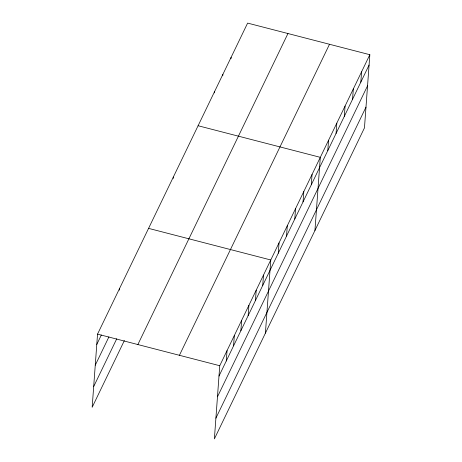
<?xml version="1.0" encoding="UTF-8"?>
<svg xmlns="http://www.w3.org/2000/svg" width="462" height="462" viewBox="0 0 462 462"><rect width="100%" height="100%" fill="white"/><g stroke="black" fill="none" stroke-linecap="round" stroke-linejoin="round"><path stroke-width="0.69" d="M369.837 54.707L219.75 365.725L214.38 438.9L364.46 127.876L369.837 54.707L247.62 23.1L97.54 334.124L92.163 407.293L124.359 340.575M119.306 290.182L119.41 288.802M173.227 178.436L173.331 177.056M214.501 92.902L214.605 91.522M222.759 75.797L222.857 74.417M231.012 58.691L231.11 57.311M226.282 360.961L227.044 350.618M233.57 345.853L234.332 335.51M240.864 330.752L241.62 320.409M248.152 315.644L248.908 305.301M255.44 300.537L256.202 290.194M262.734 285.429L263.49 275.086M265.407 333.154L270.778 259.979L148.568 228.372M278.274 253.216L279.036 242.873M286.532 236.111L287.289 225.768M294.785 219.005L295.541 208.662M303.037 201.9L303.8 191.551M311.296 184.788L312.052 174.445M314.934 230.515L320.31 157.34L198.094 125.739M327.801 150.577L328.563 140.234M336.059 133.472L336.815 123.129M344.311 116.366L345.074 106.023M352.564 99.261L353.326 88.918M360.822 82.155L361.579 71.812M96.777 344.467L101.334 335.025M95.259 365.199L108.922 336.873M93.688 386.561L116.77 338.721M137.867 344.554L287.953 33.53M179.423 355.295L329.504 44.277M218.994 376.068L369.074 65.05M217.469 396.806L367.556 85.782M215.898 418.168L365.985 107.144M97.54 334.124L219.75 365.725"/></g></svg>
